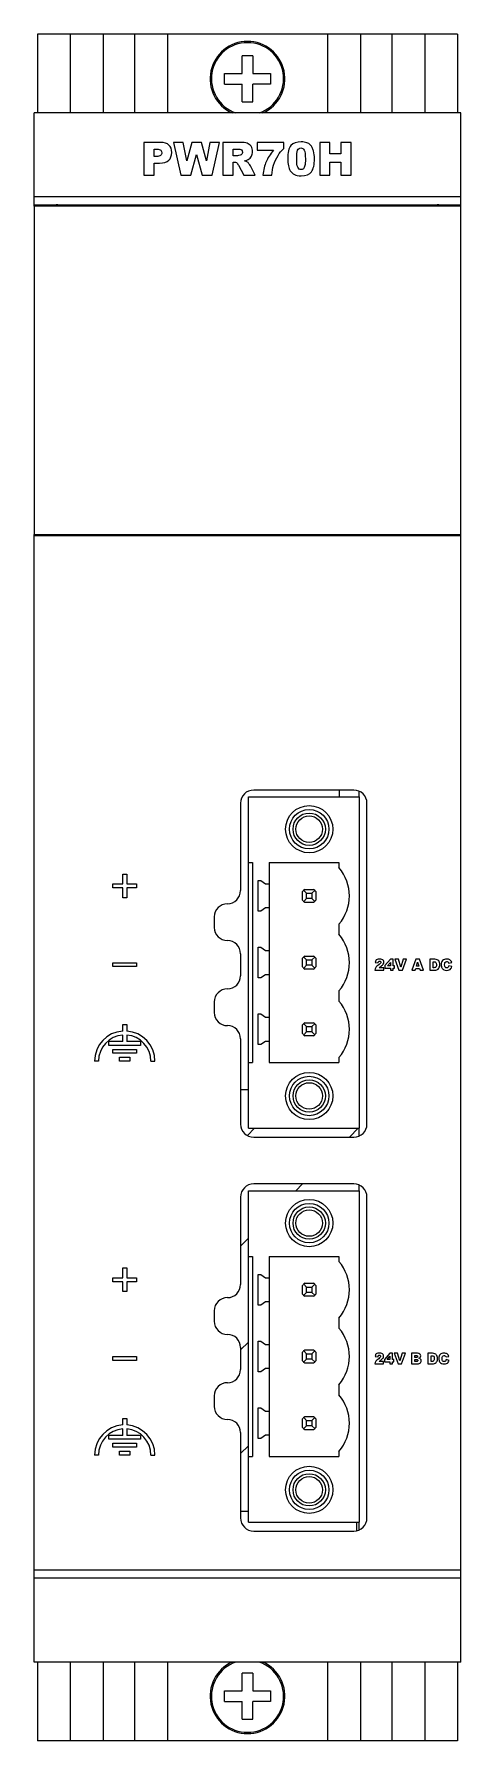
# Model space of a CAD drawing. Header units: inches. Extents: x 0 to 32, y 0 to 130.
import ezdxf

# ---------------------------------------------------------------- set-up
doc = ezdxf.new("R2010")
doc.units = ezdxf.units.IN
doc.header["$LTSCALE"] = 1.21
doc.header["$MEASUREMENT"] = 0
for name, color, linetype in [('HOUSING-PINSDXF_CONTINUOUS_LINE', 7, 'CONTINUOUS'), ('HOUSING_DXF_CONTINUOUS_LINE', 7, 'CONTINUOUS'), ('MPUJ710_4_01DXF_CONTINUOUS_LINE', 7, 'CONTINUOUS'), ('MSBR-1_1_1_DXF_CONTINUOUS_LINE', 7, 'CONTINUOUS'), ('PWR70H_PCB_DXF_CONTINUOUS_LINE', 7, 'CONTINUOUS'), ('PWRJ70H_4_00DXF_CONTINUOUS_LINE', 7, 'CONTINUOUS'), ('PWRJ750_4_00DXF_CONTINUOUS_LINE', 7, 'CONTINUOUS'), ('PWRJ775_4_00DXF_CONTINUOUS_LINE', 7, 'CONTINUOUS'), ('SF_1_DXF_CONTINUOUS_LINE', 7, 'CONTINUOUS'), ('SF_2_DXF_CONTINUOUS_LINE', 7, 'CONTINUOUS')]:
    doc.layers.add(name, color=color, linetype=linetype)

msp = doc.modelspace()

# ---------------------------------------------------------------- linework, layer by layer
at = {"layer": 'HOUSING-PINSDXF_CONTINUOUS_LINE', "color": 7, "linetype": 'Continuous'}
for p, q in [((20.45, 64.03), (20.45, 64.69)), ((20.75, 64.56), (20.53, 64.78)), ((20.53, 63.94), (20.75, 64.16)), ((20.62, 64.86), (21.28, 64.86)), ((21.28, 63.86), (20.62, 63.86)), ((20.75, 64.56), (21.15, 64.56)), ((20.75, 64.16), (20.75, 64.56)), ((21.15, 64.16), (20.75, 64.16)), ((21.15, 64.56), (21.37, 64.78)), ((21.15, 64.56), (21.15, 64.16)), ((21.15, 64.16), (21.37, 63.94)), ((21.45, 64.69), (21.45, 64.03)), ((20.45, 58.95), (20.45, 59.61)), ((20.75, 59.48), (20.53, 59.7)), ((20.53, 58.86), (20.75, 59.08)), ((20.62, 59.78), (21.28, 59.78)), ((21.28, 58.78), (20.62, 58.78)), ((20.75, 59.48), (21.15, 59.48)), ((20.75, 59.08), (20.75, 59.48)), ((21.15, 59.08), (20.75, 59.08)), ((21.15, 59.48), (21.37, 59.7)), ((21.15, 59.48), (21.15, 59.08)), ((21.15, 59.08), (21.37, 58.86)), ((21.45, 59.61), (21.45, 58.95)), ((20.75, 54.4), (20.53, 54.62)), ((20.62, 54.7), (21.28, 54.7)), ((21.15, 54.4), (21.37, 54.62)), ((20.45, 53.87), (20.45, 54.53)), ((20.53, 53.78), (20.75, 54)), ((21.28, 53.7), (20.62, 53.7)), ((20.75, 54.4), (21.15, 54.4)), ((20.75, 54), (20.75, 54.4)), ((21.15, 54), (20.75, 54)), ((21.15, 54.4), (21.15, 54)), ((21.15, 54), (21.37, 53.78)), ((21.45, 54.53), (21.45, 53.87)), ((20.45, 34.03), (20.45, 34.69)), ((20.75, 34.56), (20.53, 34.78)), ((20.53, 33.94), (20.75, 34.16)), ((20.62, 34.86), (21.28, 34.86)), ((21.28, 33.86), (20.62, 33.86)), ((20.75, 34.56), (21.15, 34.56)), ((20.75, 34.16), (20.75, 34.56)), ((21.15, 34.16), (20.75, 34.16)), ((21.15, 34.56), (21.37, 34.78)), ((21.15, 34.56), (21.15, 34.16)), ((21.15, 34.16), (21.37, 33.94)), ((21.45, 34.69), (21.45, 34.03)), ((20.45, 28.95), (20.45, 29.61)), ((20.75, 29.48), (20.53, 29.7)), ((20.53, 28.86), (20.75, 29.08)), ((20.62, 29.78), (21.28, 29.78)), ((21.28, 28.78), (20.62, 28.78)), ((20.75, 29.48), (21.15, 29.48)), ((20.75, 29.08), (20.75, 29.48)), ((21.15, 29.08), (20.75, 29.08)), ((21.15, 29.48), (21.37, 29.7)), ((21.15, 29.48), (21.15, 29.08)), ((21.15, 29.08), (21.37, 28.86)), ((21.45, 29.61), (21.45, 28.95)), ((20.62, 24.7), (21.28, 24.7)), ((20.45, 23.87), (20.45, 24.53)), ((20.75, 24.4), (20.53, 24.62)), ((20.53, 23.78), (20.75, 24)), ((21.28, 23.7), (20.62, 23.7)), ((20.75, 24.4), (21.15, 24.4)), ((20.75, 24), (20.75, 24.4)), ((21.15, 24), (20.75, 24)), ((21.15, 24.4), (21.37, 24.62)), ((21.15, 24.4), (21.15, 24)), ((21.15, 24), (21.37, 23.78)), ((21.45, 24.53), (21.45, 23.87))]:
    msp.add_line(p, q, dxfattribs=at)
for centre, start, end in [((20.95, 64.36), 123.5573, 146.4427), ((20.95, 64.36), 213.5573, 236.4427), ((20.95, 64.36), 33.5573, 56.4427), ((20.95, 64.36), 303.5573, 326.4427), ((20.95, 59.28), 123.5573, 146.4427), ((20.95, 59.28), 213.5573, 236.4427), ((20.95, 59.28), 33.5573, 56.4427), ((20.95, 59.28), 303.5573, 326.4427), ((20.95, 54.2), 123.5573, 146.4427), ((20.95, 54.2), 33.5573, 56.4427), ((20.95, 54.2), 213.5573, 236.4427), ((20.95, 54.2), 303.5573, 326.4427), ((20.95, 34.36), 123.5573, 146.4427), ((20.95, 34.36), 213.5573, 236.4427), ((20.95, 34.36), 33.5573, 56.4427), ((20.95, 34.36), 303.5573, 326.4427), ((20.95, 29.28), 123.5573, 146.4427), ((20.95, 29.28), 213.5573, 236.4427), ((20.95, 29.28), 33.5573, 56.4427), ((20.95, 29.28), 303.5573, 326.4427), ((20.95, 24.2), 123.5573, 146.4427), ((20.95, 24.2), 33.5573, 56.4427), ((20.95, 24.2), 213.5573, 236.4427), ((20.95, 24.2), 303.5573, 326.4427)]:
    msp.add_arc(centre, 0.6, start, end, dxfattribs=at)
at = {"layer": 'HOUSING_DXF_CONTINUOUS_LINE', "color": 7, "linetype": 'Continuous'}
for p, q in [((16.32, 46.66), (16.32, 71.9)), ((16.32, 71.9), (24.75, 71.9)), ((24.75, 71.9), (24.75, 46.66)), ((16.32, 66.9), (16.63, 66.9)), ((16.63, 66.9), (16.63, 51.66)), ((17.89, 66.9), (17.89, 51.66)), ((17.89, 66.9), (23.21, 66.9)), ((23.21, 66.9), (23.21, 66.51)), ((17.07, 65.53), (17.27, 65.53)), ((17.07, 63.19), (17.07, 65.53)), ((17.27, 65.53), (17.63, 65.28)), ((17.63, 65.28), (17.89, 65.28)), ((17.27, 63.19), (17.07, 63.19)), ((17.63, 63.44), (17.27, 63.19)), ((17.89, 63.44), (17.63, 63.44)), ((23.21, 62.21), (23.21, 61.43)), ((17.07, 60.45), (17.27, 60.45)), ((17.07, 58.11), (17.07, 60.45)), ((17.27, 60.45), (17.63, 60.2)), ((17.63, 60.2), (17.89, 60.2)), ((17.27, 58.11), (17.07, 58.11)), ((17.63, 58.36), (17.27, 58.11)), ((17.89, 58.36), (17.63, 58.36)), ((23.21, 57.13), (23.21, 56.35)), ((17.07, 55.37), (17.27, 55.37)), ((17.07, 53.03), (17.07, 55.37)), ((17.27, 55.37), (17.63, 55.12)), ((17.63, 55.12), (17.89, 55.12)), ((17.27, 53.03), (17.07, 53.03)), ((17.63, 53.28), (17.27, 53.03)), ((17.89, 53.28), (17.63, 53.28)), ((23.21, 52.05), (23.21, 51.66)), ((16.32, 51.66), (16.63, 51.66)), ((17.89, 51.66), (23.21, 51.66)), ((16.32, 46.66), (24.75, 46.66)), ((16.32, 41.9), (24.75, 41.9)), ((16.32, 16.66), (16.32, 41.9)), ((24.75, 41.9), (24.75, 16.66)), ((16.32, 36.9), (16.63, 36.9)), ((16.63, 36.9), (16.63, 21.66)), ((17.89, 36.9), (23.21, 36.9)), ((17.89, 36.9), (17.89, 21.66)), ((23.21, 36.9), (23.21, 36.51)), ((17.07, 35.53), (17.27, 35.53)), ((17.07, 33.19), (17.07, 35.53)), ((17.27, 35.53), (17.63, 35.28)), ((17.63, 35.28), (17.89, 35.28)), ((17.27, 33.19), (17.07, 33.19)), ((17.63, 33.44), (17.27, 33.19)), ((17.89, 33.44), (17.63, 33.44)), ((23.21, 32.21), (23.21, 31.43)), ((17.07, 30.45), (17.27, 30.45)), ((17.07, 28.11), (17.07, 30.45)), ((17.27, 30.45), (17.63, 30.2)), ((17.63, 30.2), (17.89, 30.2)), ((17.27, 28.11), (17.07, 28.11)), ((17.63, 28.36), (17.27, 28.11)), ((17.89, 28.36), (17.63, 28.36)), ((23.21, 27.13), (23.21, 26.35)), ((17.07, 25.37), (17.27, 25.37)), ((17.07, 23.03), (17.07, 25.37)), ((17.27, 25.37), (17.63, 25.12)), ((17.63, 25.12), (17.89, 25.12)), ((17.27, 23.03), (17.07, 23.03)), ((17.63, 23.28), (17.27, 23.03)), ((17.89, 23.28), (17.63, 23.28)), ((16.32, 21.66), (16.63, 21.66)), ((17.89, 21.66), (23.21, 21.66)), ((23.21, 22.05), (23.21, 21.66)), ((16.32, 16.66), (24.75, 16.66))]:
    msp.add_line(p, q, dxfattribs=at)
for centre, radius in [((20.95, 69.44), 1.8), ((20.95, 69.44), 1.5), ((20.95, 49.12), 1.8), ((20.95, 49.12), 1.5), ((20.95, 39.44), 1.8), ((20.95, 39.44), 1.5), ((20.95, 19.12), 1.8), ((20.95, 19.12), 1.5)]:
    msp.add_circle(centre, radius, dxfattribs=at)
for centre in [(20.71, 64.36), (20.71, 59.28), (20.71, 54.2), (20.71, 34.36), (20.71, 29.28), (20.71, 24.2)]:
    msp.add_arc(centre, 3.3, 319.2509, 40.7491, dxfattribs=at)
at = {"layer": 'MPUJ710_4_01DXF_CONTINUOUS_LINE', "color": 7, "linetype": 'Continuous'}
for p, q in [((15.85, 127), (15.85, 128.35)), ((16.65, 128.35), (15.85, 128.35)), ((16.65, 128.35), (16.65, 127)), ((14.5, 126.2), (14.5, 127)), ((14.5, 127), (15.85, 127)), ((14.5, 126.2), (15.85, 126.2)), ((15.85, 124.85), (15.85, 126.2)), ((16.65, 127), (18, 127)), ((16.65, 124.85), (16.65, 126.2)), ((18, 126.2), (16.65, 126.2)), ((18, 127), (18, 126.2)), ((15.85, 124.85), (16.65, 124.85)), ((16.65, 5.15), (15.85, 5.15)), ((15.85, 3.8), (15.85, 5.15)), ((16.65, 5.15), (16.65, 3.8)), ((14.5, 3.8), (15.85, 3.8)), ((14.5, 3), (14.5, 3.8)), ((14.5, 3), (15.85, 3)), ((15.85, 1.65), (15.85, 3)), ((16.65, 3.8), (18, 3.8)), ((18, 3), (16.65, 3)), ((16.65, 1.65), (16.65, 3)), ((18, 3.8), (18, 3)), ((15.85, 1.65), (16.65, 1.65))]:
    msp.add_line(p, q, dxfattribs=at)
for centre, start, end in [((16.25, 126.6), 288.9598, 251.0402), ((16.25, 3.4), 108.9635, 71.0365)]:
    msp.add_arc(centre, 2.75, start, end, dxfattribs=at)
at = {"layer": 'MSBR-1_1_1_DXF_CONTINUOUS_LINE', "color": 7, "linetype": 'Continuous'}
for p, q in [((23.25, 71.9), (23.25, 72.42)), ((16.32, 49.6), (15.72, 49.6))]:
    msp.add_line(p, q, dxfattribs=at)
at = {"layer": 'PWR70H_PCB_DXF_CONTINUOUS_LINE', "color": 7, "linetype": 'Continuous'}
for p, q in [((24.75, 71.9), (24.75, 72.34)), ((24.75, 46.06), (24.75, 46.66)), ((24.75, 41.9), (24.75, 42.34)), ((24.75, 16.06), (24.75, 16.66))]:
    msp.add_line(p, q, dxfattribs=at)
at = {"layer": 'PWRJ70H_4_00DXF_CONTINUOUS_LINE', "color": 7, "linetype": 'Continuous'}
for p, q in [((0, 116.9), (0, 124)), ((32.5, 124), (0, 124)), ((32.5, 116.9), (32.5, 124)), ((32.5, 117.6), (0, 117.6)), ((0, 117), (32.5, 117)), ((0, 6), (0, 91.9)), ((0, 91.8), (32.5, 91.8)), ((32.5, 6), (32.5, 91.9)), ((24.35, 72.42), (16.72, 72.42)), ((15.72, 71.42), (15.72, 64.76)), ((25.35, 46.98), (25.35, 71.42)), ((13.72, 62.76), (13.72, 61.96)), ((15.72, 59.96), (15.72, 58.28)), ((13.72, 56.28), (13.72, 55.48)), ((15.72, 53.48), (15.72, 46.98)), ((16.72, 45.98), (24.35, 45.98)), ((24.35, 42.42), (16.72, 42.42)), ((15.72, 41.42), (15.72, 34.76)), ((25.35, 16.98), (25.35, 41.42)), ((13.72, 32.76), (13.72, 31.96)), ((15.72, 29.96), (15.72, 28.28)), ((13.72, 26.28), (13.72, 25.48)), ((15.72, 23.48), (15.72, 16.98)), ((16.72, 15.98), (24.35, 15.98)), ((32.5, 13), (0, 13)), ((32.5, 12.4), (0, 12.4)), ((32.5, 6), (0, 6))]:
    msp.add_line(p, q, dxfattribs=at)
at = {"layer": 'PWRJ70H_4_00DXF_CONTINUOUS_LINE', "color": 4, "linetype": 'Continuous'}
for p, q in [((8.36, 121.75), (8.36, 119.25)), ((9.64, 121.75), (8.36, 121.75)), ((9.13, 120.68), (9.13, 121.24)), ((9.13, 121.24), (9.35, 121.24)), ((10.62, 121.75), (11.18, 119.25)), ((11.36, 121.75), (10.62, 121.75)), ((11.62, 120.35), (11.36, 121.75)), ((12.01, 121.75), (11.62, 120.35)), ((12.74, 121.75), (12.01, 121.75)), ((13.13, 120.35), (12.74, 121.75)), ((13.39, 121.75), (13.13, 120.35)), ((14.12, 121.75), (13.39, 121.75)), ((13.57, 119.25), (14.12, 121.75)), ((14.38, 121.75), (14.38, 119.25)), ((15.67, 121.75), (14.38, 121.75)), ((15.16, 120.74), (15.16, 121.25)), ((15.16, 121.25), (15.5, 121.25)), ((16.99, 121.75), (16.99, 121.16)), ((19.02, 121.75), (16.99, 121.75)), ((16.99, 121.16), (18.22, 121.16)), ((19.02, 121.28), (19.02, 121.75)), ((21.75, 121.75), (21.75, 119.25)), ((22.52, 121.75), (21.75, 121.75)), ((22.52, 120.88), (22.52, 121.75)), ((23.37, 121.75), (23.37, 120.88)), ((24.14, 121.75), (23.37, 121.75)), ((24.14, 119.25), (24.14, 121.75)), ((9.32, 120.68), (9.13, 120.68)), ((9.13, 119.25), (9.13, 120.18)), ((9.13, 120.18), (9.55, 120.18)), ((11.94, 119.25), (12.37, 120.82)), ((12.37, 120.82), (12.81, 119.25)), ((15.49, 120.74), (15.16, 120.74)), ((15.16, 119.25), (15.16, 120.26)), ((15.16, 120.26), (15.23, 120.26)), ((15.56, 120.01), (15.97, 119.25)), ((16.84, 119.25), (16.47, 119.97)), ((23.37, 120.88), (22.52, 120.88)), ((22.52, 119.25), (22.52, 120.26)), ((22.52, 120.26), (23.37, 120.26)), ((23.37, 120.26), (23.37, 119.25)), ((8.36, 119.25), (9.13, 119.25)), ((11.18, 119.25), (11.94, 119.25)), ((12.81, 119.25), (13.57, 119.25)), ((14.38, 119.25), (15.16, 119.25)), ((15.97, 119.25), (16.84, 119.25)), ((17.41, 119.25), (18.1, 119.25)), ((21.75, 119.25), (22.52, 119.25)), ((23.37, 119.25), (24.14, 119.25)), ((6, 64.97), (6, 65.27)), ((6, 65.27), (6.75, 65.27)), ((6.75, 65.27), (6.75, 66.02)), ((6.75, 66.02), (7.05, 66.02)), ((7.05, 66.02), (7.05, 65.27)), ((7.05, 65.27), (7.8, 65.27)), ((7.8, 65.27), (7.8, 64.97)), ((6.75, 64.97), (6, 64.97)), ((6.75, 64.22), (6.75, 64.97)), ((7.05, 64.22), (6.75, 64.22)), ((7.05, 64.97), (7.05, 64.22)), ((7.8, 64.97), (7.05, 64.97)), ((6, 58.97), (6, 59.27)), ((6, 59.27), (7.8, 59.27)), ((7.8, 58.97), (6, 58.97)), ((7.8, 59.27), (7.8, 58.97)), ((25.95, 58.7), (26.64, 58.7)), ((25.97, 59.28), (26.2, 59.27)), ((26.28, 58.89), (26.34, 58.94)), ((26.64, 58.89), (26.28, 58.89)), ((26.34, 58.94), (26.43, 59.01)), ((26.64, 58.7), (26.64, 58.89)), ((27.14, 59.55), (26.72, 59.05)), ((26.72, 59.05), (26.72, 58.86)), ((26.72, 58.86), (27.14, 58.86)), ((26.91, 59.04), (27.14, 59.3)), ((27.14, 59.04), (26.91, 59.04)), ((27.34, 59.55), (27.14, 59.55)), ((27.14, 59.3), (27.14, 59.04)), ((27.14, 58.86), (27.14, 58.7)), ((27.14, 58.7), (27.34, 58.7)), ((27.34, 59.04), (27.34, 59.55)), ((27.44, 59.04), (27.34, 59.04)), ((27.34, 58.86), (27.44, 58.86)), ((27.34, 58.7), (27.34, 58.86)), ((27.44, 58.86), (27.44, 59.04)), ((27.74, 59.53), (27.47, 59.53)), ((27.47, 59.53), (27.78, 58.7)), ((27.92, 58.94), (27.74, 59.53)), ((27.78, 58.7), (28.06, 58.7)), ((28.11, 59.53), (27.92, 58.94)), ((28.06, 58.7), (28.37, 59.53)), ((28.37, 59.53), (28.11, 59.53)), ((29.07, 59.53), (28.76, 58.7)), ((28.76, 58.7), (29.02, 58.7)), ((29.02, 58.7), (29.06, 58.84)), ((29.06, 58.84), (29.35, 58.84)), ((29.35, 59.53), (29.07, 59.53)), ((29.11, 59.02), (29.2, 59.32)), ((29.3, 59.02), (29.11, 59.02)), ((29.2, 59.32), (29.3, 59.02)), ((29.66, 58.7), (29.35, 59.53)), ((29.35, 58.84), (29.39, 58.7)), ((29.39, 58.7), (29.66, 58.7)), ((30.51, 59.53), (30.13, 59.53)), ((30.13, 59.53), (30.13, 58.7)), ((30.13, 58.7), (30.51, 58.7)), ((30.39, 59.35), (30.45, 59.35)), ((30.39, 58.89), (30.39, 59.35)), ((30.45, 58.89), (30.39, 58.89)), ((31.55, 59.3), (31.57, 59.24)), ((31.57, 59.24), (31.8, 59.29)), ((31.81, 58.98), (31.58, 59.04)), ((6.75, 54.06), (6.75, 54.56)), ((6.75, 54.56), (7.05, 54.56)), ((6.75, 53.27), (6.75, 53.76)), ((7.05, 54.56), (7.05, 54.06)), ((7.05, 53.76), (7.05, 53.27)), ((5.7, 52.97), (5.7, 53.27)), ((6.75, 53.27), (5.7, 53.27)), ((8.1, 52.97), (5.7, 52.97)), ((6, 52.37), (6, 52.67)), ((6, 52.67), (7.8, 52.67)), ((7.8, 52.37), (6, 52.37)), ((6.5, 52.07), (7.3, 52.07)), ((6.5, 51.77), (6.5, 52.07)), ((8.1, 53.27), (7.05, 53.27)), ((7.3, 52.07), (7.3, 51.77)), ((7.8, 52.67), (7.8, 52.37)), ((8.1, 53.27), (8.1, 52.97)), ((4.9, 51.77), (4.6, 51.77)), ((7.3, 51.77), (6.5, 51.77)), ((8.9, 51.77), (9.2, 51.77)), ((6, 35.27), (6.75, 35.27)), ((6, 34.97), (6, 35.27)), ((6.75, 36.02), (7.05, 36.02)), ((6.75, 35.27), (6.75, 36.02)), ((7.05, 36.02), (7.05, 35.27)), ((7.05, 35.27), (7.8, 35.27)), ((7.8, 35.27), (7.8, 34.97)), ((6.75, 34.97), (6, 34.97)), ((6.75, 34.22), (6.75, 34.97)), ((7.05, 34.22), (6.75, 34.22)), ((7.8, 34.97), (7.05, 34.97)), ((7.05, 34.97), (7.05, 34.22)), ((6, 29.27), (7.8, 29.27)), ((6, 28.97), (6, 29.27)), ((7.8, 28.97), (6, 28.97)), ((7.8, 29.27), (7.8, 28.97)), ((25.95, 28.72), (26.62, 28.72)), ((25.97, 29.28), (26.19, 29.26)), ((26.27, 28.9), (26.32, 28.95)), ((26.62, 28.9), (26.27, 28.9)), ((26.32, 28.95), (26.41, 29.01)), ((26.62, 28.72), (26.62, 28.9)), ((27.09, 29.53), (26.69, 29.05)), ((26.69, 29.05), (26.69, 28.87)), ((26.69, 28.87), (27.09, 28.87)), ((26.88, 29.04), (27.09, 29.29)), ((27.09, 29.04), (26.88, 29.04)), ((27.29, 29.53), (27.09, 29.53)), ((27.09, 29.29), (27.09, 29.04)), ((27.09, 28.87), (27.09, 28.72)), ((27.09, 28.72), (27.29, 28.72)), ((27.29, 29.04), (27.29, 29.53)), ((27.39, 29.04), (27.29, 29.04)), ((27.29, 28.87), (27.39, 28.87)), ((27.29, 28.72), (27.29, 28.87)), ((27.39, 28.87), (27.39, 29.04)), ((27.67, 29.52), (27.41, 29.52)), ((27.41, 29.52), (27.72, 28.72)), ((27.85, 28.94), (27.67, 29.52)), ((27.72, 28.72), (27.98, 28.72)), ((28.03, 29.52), (27.85, 28.94)), ((27.98, 28.72), (28.28, 29.52)), ((28.28, 29.52), (28.03, 29.52)), ((29.2, 29.52), (28.74, 29.52)), ((28.74, 29.52), (28.74, 28.72)), ((28.74, 28.72), (29.16, 28.72)), ((28.99, 29.36), (29.09, 29.36)), ((28.99, 29.21), (28.99, 29.36)), ((29.09, 29.21), (28.99, 29.21)), ((28.99, 29.05), (29.11, 29.05)), ((28.99, 28.89), (28.99, 29.05)), ((29.11, 28.89), (28.99, 28.89)), ((29.16, 28.72), (29.27, 28.73)), ((30.35, 29.52), (29.98, 29.52)), ((29.98, 29.52), (29.98, 28.72)), ((29.98, 28.72), (30.35, 28.72)), ((30.23, 29.34), (30.29, 29.34)), ((30.23, 28.9), (30.23, 29.34)), ((30.29, 28.9), (30.23, 28.9)), ((31.35, 29.29), (31.37, 29.24)), ((31.37, 29.24), (31.59, 29.28)), ((31.6, 28.98), (31.38, 29.05)), ((6.75, 24.56), (7.05, 24.56)), ((6.75, 24.06), (6.75, 24.56)), ((6.75, 23.27), (6.75, 23.76)), ((7.05, 24.56), (7.05, 24.06)), ((7.05, 23.76), (7.05, 23.27)), ((6.75, 23.27), (5.7, 23.27)), ((5.7, 22.97), (5.7, 23.27)), ((8.1, 22.97), (5.7, 22.97)), ((6, 22.67), (7.8, 22.67)), ((6, 22.37), (6, 22.67)), ((7.8, 22.37), (6, 22.37)), ((8.1, 23.27), (7.05, 23.27)), ((7.8, 22.67), (7.8, 22.37)), ((8.1, 23.27), (8.1, 22.97)), ((4.9, 21.77), (4.6, 21.77)), ((6.5, 22.07), (7.3, 22.07)), ((6.5, 21.77), (6.5, 22.07)), ((7.3, 21.77), (6.5, 21.77)), ((7.3, 22.07), (7.3, 21.77)), ((8.9, 21.77), (9.2, 21.77))]:
    msp.add_line(p, q, dxfattribs=at)
at = {"layer": 'PWRJ70H_4_00DXF_CONTINUOUS_LINE', "color": 2, "linetype": 'Continuous'}
for p, q in [((15.71, 116.9), (15.81, 117)), ((31.51, 116.9), (31.61, 117)), ((6.41, 91.8), (6.51, 91.9)), ((22.22, 91.8), (22.32, 91.9))]:
    msp.add_line(p, q, dxfattribs=at)
at = {"layer": 'PWRJ70H_4_00DXF_CONTINUOUS_LINE', "color": 7, "linetype": 'Continuous'}
for centre, start, end in [((1.8, 116), 90, 115.6867), ((30.7, 116), 64.3133, 90), ((1.8, 92.8), 244.3133, 270), ((30.7, 92.8), 270, 295.6867), ((16.72, 71.42), 90, 180), ((24.35, 71.42), 0, 90), ((14.72, 62.76), 90, 180), ((14.72, 64.76), 270, 0), ((14.72, 61.96), 180, 270), ((14.72, 59.96), 0, 90), ((14.72, 56.28), 90, 180), ((14.72, 58.28), 270, 0), ((14.72, 55.48), 180, 270), ((14.72, 53.48), 0, 90), ((16.72, 46.98), 180, 270), ((24.35, 46.98), 270, 0), ((16.72, 41.42), 90, 180), ((24.35, 41.42), 0, 90), ((14.72, 34.76), 270, 0), ((14.72, 32.76), 90, 180), ((14.72, 31.96), 180, 270), ((14.72, 29.96), 0, 90), ((14.72, 28.28), 270, 0), ((14.72, 26.28), 90, 180), ((14.72, 25.48), 180, 270), ((14.72, 23.48), 0, 90), ((16.72, 16.98), 180, 270), ((24.35, 16.98), 270, 0)]:
    msp.add_arc(centre, 1, start, end, dxfattribs=at)
at = {"layer": 'PWRJ70H_4_00DXF_CONTINUOUS_LINE', "color": 4, "linetype": 'Continuous'}
for centre, radius, start, end in [((6.9, 51.77), 2.3, 93.7393, 180), ((6.9, 51.77), 2, 94.3012, 180), ((6.9, 51.77), 2.3, 0, 86.2607), ((6.9, 51.77), 2, 0, 85.6983), ((6.9, 21.77), 2.3, 93.7393, 180), ((6.9, 21.77), 2, 94.3012, 180), ((6.9, 21.77), 2.3, 0, 86.2607), ((6.9, 21.77), 2, 0, 85.6983)]:
    msp.add_arc(centre, radius, start, end, dxfattribs=at)
for points in [[(9.35, 121.24), (9.49, 121.24), (9.59, 121.21), (9.65, 121.16)], [(9.72, 120.96), (9.72, 120.88), (9.69, 120.81), (9.63, 120.76)], [(10.27, 121.55), (10.13, 121.68), (9.92, 121.75), (9.64, 121.75)], [(9.65, 121.16), (9.7, 121.11), (9.72, 121.04), (9.72, 120.96)], [(10.25, 120.39), (10.4, 120.53), (10.48, 120.73), (10.48, 120.98)], [(10.48, 120.98), (10.48, 121.23), (10.41, 121.42), (10.27, 121.55)], [(15.5, 121.25), (15.64, 121.25), (15.74, 121.22), (15.79, 121.18)], [(16.22, 121.69), (16.09, 121.73), (15.91, 121.75), (15.67, 121.75)], [(15.79, 121.18), (15.84, 121.14), (15.86, 121.07), (15.86, 120.99)], [(15.86, 120.99), (15.86, 120.94), (15.85, 120.89), (15.81, 120.85)], [(16.52, 121.46), (16.45, 121.57), (16.34, 121.65), (16.22, 121.69)], [(16.64, 121.06), (16.64, 121.21), (16.6, 121.35), (16.52, 121.46)], [(16.55, 120.7), (16.61, 120.8), (16.64, 120.92), (16.64, 121.06)], [(18.22, 121.16), (17.97, 120.85), (17.78, 120.55), (17.67, 120.28)], [(18.58, 120.76), (18.69, 120.95), (18.84, 121.12), (19.02, 121.28)], [(19.56, 121.51), (19.39, 121.32), (19.31, 120.98), (19.31, 120.51)], [(20.35, 121.79), (19.99, 121.79), (19.73, 121.7), (19.56, 121.51)], [(20, 120.51), (20, 120.82), (20.02, 121.04), (20.07, 121.15)], [(20.07, 121.15), (20.12, 121.27), (20.21, 121.33), (20.32, 121.33)], [(20.32, 121.33), (20.43, 121.33), (20.52, 121.27), (20.57, 121.16)], [(20.76, 121.73), (20.65, 121.77), (20.51, 121.79), (20.35, 121.79)], [(20.57, 121.16), (20.63, 121.04), (20.66, 120.82), (20.66, 120.49)], [(21.02, 121.57), (20.96, 121.63), (20.87, 121.69), (20.76, 121.73)], [(21.18, 121.36), (21.15, 121.43), (21.09, 121.5), (21.02, 121.57)], [(21.28, 121.1), (21.26, 121.2), (21.22, 121.28), (21.18, 121.36)], [(21.35, 120.52), (21.35, 120.72), (21.33, 120.91), (21.28, 121.1)], [(9.63, 120.76), (9.57, 120.71), (9.47, 120.68), (9.32, 120.68)], [(9.55, 120.18), (9.86, 120.18), (10.1, 120.25), (10.25, 120.39)], [(15.23, 120.26), (15.3, 120.26), (15.36, 120.24), (15.42, 120.21)], [(15.42, 120.21), (15.46, 120.18), (15.5, 120.11), (15.56, 120.01)], [(15.69, 120.77), (15.59, 120.75), (15.52, 120.74), (15.49, 120.74)], [(15.81, 120.85), (15.78, 120.81), (15.74, 120.78), (15.69, 120.77)], [(16.03, 120.35), (16.15, 120.38), (16.24, 120.41), (16.31, 120.45)], [(16.24, 120.26), (16.19, 120.29), (16.13, 120.32), (16.03, 120.35)], [(16.36, 120.13), (16.31, 120.2), (16.26, 120.24), (16.24, 120.26)], [(16.31, 120.45), (16.41, 120.51), (16.49, 120.6), (16.55, 120.7)], [(16.47, 119.97), (16.45, 120.01), (16.41, 120.06), (16.36, 120.13)], [(17.67, 120.28), (17.55, 120), (17.47, 119.66), (17.41, 119.25)], [(18.1, 119.25), (18.13, 119.54), (18.17, 119.8), (18.23, 120.01)], [(18.23, 120.01), (18.32, 120.29), (18.43, 120.54), (18.58, 120.76)], [(19.31, 120.51), (19.31, 120.32), (19.32, 120.14), (19.36, 119.98)], [(19.36, 119.98), (19.39, 119.82), (19.44, 119.7), (19.5, 119.6)], [(19.5, 119.6), (19.58, 119.47), (19.69, 119.37), (19.82, 119.31)], [(20.08, 119.86), (20.02, 119.97), (20, 120.19), (20, 120.51)], [(20.32, 119.68), (20.22, 119.68), (20.14, 119.74), (20.08, 119.86)], [(20.51, 119.75), (20.46, 119.71), (20.39, 119.68), (20.32, 119.68)], [(20.62, 119.99), (20.6, 119.88), (20.56, 119.8), (20.51, 119.75)], [(20.66, 120.49), (20.66, 120.26), (20.65, 120.1), (20.62, 119.99)], [(21.12, 119.52), (21.27, 119.73), (21.35, 120.07), (21.35, 120.52)], [(19.82, 119.31), (19.95, 119.24), (20.12, 119.21), (20.33, 119.21)], [(20.33, 119.21), (20.7, 119.21), (20.97, 119.31), (21.12, 119.52)], [(26.02, 58.9), (25.98, 58.84), (25.96, 58.77), (25.95, 58.7)], [(26.02, 59.44), (25.99, 59.4), (25.98, 59.35), (25.97, 59.28)], [(26.12, 59.52), (26.07, 59.5), (26.04, 59.47), (26.02, 59.44)], [(26.25, 59.11), (26.14, 59.03), (26.06, 58.96), (26.02, 58.9)], [(26.3, 59.55), (26.22, 59.55), (26.16, 59.54), (26.12, 59.52)], [(26.2, 59.27), (26.2, 59.31), (26.22, 59.34), (26.24, 59.36)], [(26.24, 59.36), (26.25, 59.38), (26.28, 59.39), (26.31, 59.39)], [(26.38, 59.23), (26.36, 59.2), (26.32, 59.16), (26.25, 59.11)], [(26.49, 59.52), (26.45, 59.54), (26.38, 59.55), (26.3, 59.55)], [(26.31, 59.39), (26.34, 59.39), (26.36, 59.38), (26.38, 59.36)], [(26.38, 59.36), (26.4, 59.35), (26.41, 59.32), (26.41, 59.3)], [(26.41, 59.3), (26.41, 59.28), (26.4, 59.25), (26.38, 59.23)], [(26.43, 59.01), (26.51, 59.07), (26.56, 59.12), (26.59, 59.16)], [(26.6, 59.44), (26.57, 59.47), (26.54, 59.5), (26.49, 59.52)], [(26.59, 59.16), (26.62, 59.21), (26.64, 59.26), (26.64, 59.31)], [(26.64, 59.31), (26.64, 59.35), (26.62, 59.4), (26.6, 59.44)], [(30.45, 59.35), (30.52, 59.35), (30.57, 59.33), (30.59, 59.3)], [(30.57, 58.91), (30.54, 58.9), (30.5, 58.89), (30.45, 58.89)], [(30.69, 59.5), (30.65, 59.52), (30.59, 59.53), (30.51, 59.53)], [(30.51, 58.7), (30.56, 58.7), (30.61, 58.71), (30.67, 58.73)], [(30.62, 58.97), (30.61, 58.94), (30.59, 58.92), (30.57, 58.91)], [(30.59, 59.3), (30.62, 59.27), (30.64, 59.21), (30.64, 59.12)], [(30.64, 59.12), (30.64, 59.05), (30.63, 59), (30.62, 58.97)], [(30.67, 58.73), (30.71, 58.74), (30.74, 58.76), (30.78, 58.79)], [(30.81, 59.42), (30.78, 59.45), (30.74, 59.48), (30.69, 59.5)], [(30.78, 58.79), (30.82, 58.83), (30.84, 58.87), (30.86, 58.92)], [(30.88, 59.28), (30.86, 59.33), (30.84, 59.38), (30.81, 59.42)], [(30.86, 58.92), (30.89, 58.96), (30.9, 59.03), (30.9, 59.12)], [(30.9, 59.12), (30.9, 59.18), (30.89, 59.23), (30.88, 59.28)], [(31.11, 59.44), (31.04, 59.36), (31, 59.26), (31, 59.12)], [(31, 59.12), (31, 59.02), (31.02, 58.93), (31.06, 58.87)], [(31.06, 58.87), (31.1, 58.8), (31.15, 58.76), (31.21, 58.73)], [(31.42, 59.55), (31.29, 59.55), (31.18, 59.51), (31.11, 59.44)], [(31.21, 58.73), (31.27, 58.7), (31.34, 58.69), (31.43, 58.69)], [(31.26, 59.12), (31.26, 59.2), (31.27, 59.25), (31.29, 59.29)], [(31.3, 58.93), (31.27, 58.97), (31.26, 59.03), (31.26, 59.12)], [(31.29, 59.29), (31.32, 59.33), (31.37, 59.36), (31.43, 59.36)], [(31.42, 58.88), (31.37, 58.88), (31.33, 58.9), (31.3, 58.93)], [(31.67, 59.49), (31.61, 59.53), (31.52, 59.55), (31.42, 59.55)], [(31.53, 58.92), (31.5, 58.9), (31.47, 58.88), (31.42, 58.88)], [(31.43, 59.36), (31.45, 59.36), (31.47, 59.35), (31.5, 59.34)], [(31.43, 58.69), (31.51, 58.69), (31.57, 58.7), (31.62, 58.72)], [(31.5, 59.34), (31.52, 59.33), (31.53, 59.32), (31.55, 59.3)], [(31.58, 59.04), (31.57, 58.99), (31.55, 58.95), (31.53, 58.92)], [(31.62, 58.72), (31.66, 58.74), (31.7, 58.78), (31.74, 58.82)], [(31.8, 59.29), (31.77, 59.38), (31.73, 59.44), (31.67, 59.49)], [(31.74, 58.82), (31.77, 58.86), (31.79, 58.91), (31.81, 58.98)], [(26.02, 28.91), (25.98, 28.85), (25.96, 28.79), (25.95, 28.72)], [(26.01, 29.42), (25.99, 29.39), (25.98, 29.34), (25.97, 29.28)], [(26.11, 29.51), (26.07, 29.49), (26.04, 29.46), (26.01, 29.42)], [(26.24, 29.11), (26.13, 29.03), (26.06, 28.96), (26.02, 28.91)], [(26.29, 29.53), (26.21, 29.53), (26.16, 29.52), (26.11, 29.51)], [(26.19, 29.26), (26.2, 29.3), (26.21, 29.34), (26.23, 29.35)], [(26.23, 29.35), (26.24, 29.37), (26.27, 29.38), (26.29, 29.38)], [(26.36, 29.22), (26.34, 29.2), (26.3, 29.16), (26.24, 29.11)], [(26.47, 29.51), (26.43, 29.52), (26.37, 29.53), (26.29, 29.53)], [(26.29, 29.38), (26.32, 29.38), (26.34, 29.37), (26.36, 29.36)], [(26.36, 29.36), (26.38, 29.34), (26.39, 29.32), (26.39, 29.29)], [(26.39, 29.29), (26.39, 29.27), (26.38, 29.25), (26.36, 29.22)], [(26.41, 29.01), (26.49, 29.07), (26.54, 29.12), (26.57, 29.16)], [(26.57, 29.42), (26.55, 29.46), (26.51, 29.49), (26.47, 29.51)], [(26.61, 29.3), (26.61, 29.35), (26.6, 29.39), (26.57, 29.42)], [(26.57, 29.16), (26.6, 29.21), (26.61, 29.25), (26.61, 29.3)], [(29.09, 29.36), (29.13, 29.36), (29.16, 29.35), (29.17, 29.34)], [(29.17, 29.23), (29.16, 29.21), (29.13, 29.21), (29.09, 29.21)], [(29.11, 29.05), (29.15, 29.05), (29.18, 29.05), (29.2, 29.03)], [(29.2, 28.91), (29.18, 28.9), (29.15, 28.89), (29.11, 28.89)], [(29.17, 29.34), (29.19, 29.33), (29.2, 29.31), (29.2, 29.28)], [(29.2, 29.28), (29.2, 29.26), (29.19, 29.24), (29.17, 29.23)], [(29.38, 29.46), (29.33, 29.5), (29.28, 29.52), (29.2, 29.52)], [(29.2, 29.03), (29.22, 29.02), (29.23, 29), (29.23, 28.98)], [(29.23, 28.98), (29.23, 28.95), (29.22, 28.93), (29.2, 28.91)], [(29.27, 28.73), (29.31, 28.74), (29.35, 28.75), (29.37, 28.76)], [(29.31, 29.15), (29.35, 29.16), (29.37, 29.18), (29.39, 29.2)], [(29.43, 29.07), (29.41, 29.11), (29.37, 29.13), (29.31, 29.15)], [(29.37, 28.76), (29.4, 28.78), (29.43, 28.8), (29.45, 28.84)], [(29.44, 29.32), (29.44, 29.38), (29.42, 29.42), (29.38, 29.46)], [(29.39, 29.2), (29.42, 29.23), (29.44, 29.27), (29.44, 29.32)], [(29.48, 28.95), (29.48, 29), (29.46, 29.04), (29.43, 29.07)], [(29.45, 28.84), (29.47, 28.87), (29.48, 28.91), (29.48, 28.95)], [(30.29, 29.34), (30.35, 29.34), (30.4, 29.32), (30.43, 29.29)], [(30.4, 28.92), (30.38, 28.91), (30.34, 28.9), (30.29, 28.9)], [(30.52, 29.49), (30.48, 29.51), (30.42, 29.52), (30.35, 29.52)], [(30.35, 28.72), (30.39, 28.72), (30.44, 28.73), (30.5, 28.74)], [(30.45, 28.98), (30.44, 28.95), (30.42, 28.93), (30.4, 28.92)], [(30.43, 29.29), (30.45, 29.26), (30.47, 29.2), (30.47, 29.12)], [(30.47, 29.12), (30.47, 29.05), (30.46, 29.01), (30.45, 28.98)], [(30.5, 28.74), (30.53, 28.75), (30.57, 28.77), (30.61, 28.81)], [(30.63, 29.41), (30.6, 29.44), (30.57, 29.47), (30.52, 29.49)], [(30.61, 28.81), (30.64, 28.84), (30.67, 28.88), (30.69, 28.92)], [(30.7, 29.28), (30.68, 29.33), (30.66, 29.37), (30.63, 29.41)], [(30.69, 28.92), (30.71, 28.97), (30.72, 29.04), (30.72, 29.12)], [(30.72, 29.12), (30.72, 29.18), (30.71, 29.23), (30.7, 29.28)], [(30.92, 29.43), (30.85, 29.36), (30.82, 29.25), (30.82, 29.12)], [(30.82, 29.12), (30.82, 29.02), (30.84, 28.94), (30.88, 28.88)], [(30.88, 28.88), (30.92, 28.81), (30.97, 28.77), (31.02, 28.74)], [(31.22, 29.53), (31.09, 29.53), (30.99, 29.5), (30.92, 29.43)], [(31.02, 28.74), (31.08, 28.72), (31.15, 28.71), (31.23, 28.71)], [(31.07, 29.12), (31.07, 29.19), (31.08, 29.25), (31.1, 29.28)], [(31.11, 28.94), (31.08, 28.97), (31.07, 29.03), (31.07, 29.12)], [(31.1, 29.28), (31.13, 29.33), (31.17, 29.35), (31.23, 29.35)], [(31.22, 28.89), (31.17, 28.89), (31.13, 28.91), (31.11, 28.94)], [(31.46, 29.47), (31.4, 29.51), (31.32, 29.53), (31.22, 29.53)], [(31.33, 28.93), (31.3, 28.9), (31.27, 28.89), (31.22, 28.89)], [(31.23, 29.35), (31.25, 29.35), (31.27, 29.34), (31.29, 29.33)], [(31.23, 28.71), (31.3, 28.71), (31.36, 28.72), (31.41, 28.74)], [(31.29, 29.33), (31.31, 29.32), (31.33, 29.31), (31.35, 29.29)], [(31.38, 29.05), (31.37, 29), (31.35, 28.96), (31.33, 28.93)], [(31.41, 28.74), (31.46, 28.76), (31.5, 28.79), (31.53, 28.83)], [(31.59, 29.28), (31.56, 29.37), (31.52, 29.43), (31.46, 29.47)], [(31.53, 28.83), (31.56, 28.87), (31.58, 28.92), (31.6, 28.98)]]:
    msp.add_open_spline(points, degree=3, dxfattribs=at)
at = {"layer": 'PWRJ750_4_00DXF_CONTINUOUS_LINE', "color": 7, "linetype": 'Continuous'}
for p, q in [((0, 116.9), (0, 91.9)), ((32.5, 116.9), (0, 116.9)), ((32.5, 91.9), (32.5, 116.9)), ((0, 91.9), (32.5, 91.9))]:
    msp.add_line(p, q, dxfattribs=at)
at = {"layer": 'PWRJ775_4_00DXF_CONTINUOUS_LINE', "color": 7, "linetype": 'Continuous'}
for p, q in [((0.25, 130), (0.25, 124)), ((32.25, 130), (0.25, 130)), ((2.75, 130), (2.75, 124)), ((5.25, 130), (5.25, 124)), ((7.65, 130), (7.65, 124)), ((10.15, 130), (10.15, 124)), ((22.35, 130), (22.35, 124)), ((24.85, 130), (24.85, 124)), ((27.25, 130), (27.25, 124)), ((29.75, 130), (29.75, 124)), ((32.25, 130), (32.25, 124)), ((15.72, 17.5), (16.32, 17.5)), ((24.55, 16.66), (24.55, 16)), ((0.25, 6), (0.25, 0)), ((2.75, 6), (2.75, 0)), ((5.25, 6), (5.25, 0)), ((7.65, 6), (7.65, 0)), ((10.15, 6), (10.15, 0)), ((22.35, 6), (22.35, 0)), ((24.85, 6), (24.85, 0)), ((27.25, 6), (27.25, 0)), ((29.75, 6), (29.75, 0)), ((32.25, 6), (32.25, 0)), ((32.25, 0), (0.25, 0))]:
    msp.add_line(p, q, dxfattribs=at)
at = {"layer": 'PWRJ775_4_00DXF_CONTINUOUS_LINE', "color": 2, "linetype": 'Continuous'}
for p, q in [((16.24, 46.11), (16.79, 46.66)), ((24.01, 45.98), (24.69, 46.66)), ((19.93, 41.9), (20.45, 42.42)), ((15.72, 37.69), (16.32, 38.29)), ((15.72, 29.78), (16.32, 30.38)), ((15.72, 21.88), (16.32, 22.48))]:
    msp.add_line(p, q, dxfattribs=at)
at = {"layer": 'PWRJ775_4_00DXF_CONTINUOUS_LINE', "color": 7, "linetype": 'Continuous'}
for centre, start, end in [((16.25, 126.6), 294.1351, 245.8649), ((16.25, 3.4), 114.1379, 65.8621)]:
    msp.add_arc(centre, 2.85, start, end, dxfattribs=at)
at = {"layer": 'SF_1_DXF_CONTINUOUS_LINE', "color": 7, "linetype": 'Continuous'}
for centre, radius in [((20.95, 49.12), 1.23), ((20.95, 49.12), 1.01), ((20.95, 19.12), 1.23), ((20.95, 19.12), 1.01)]:
    msp.add_circle(centre, radius, dxfattribs=at)
at = {"layer": 'SF_2_DXF_CONTINUOUS_LINE', "color": 7, "linetype": 'Continuous'}
for centre, radius in [((20.95, 69.44), 1.23), ((20.95, 69.44), 1.01), ((20.95, 39.44), 1.23), ((20.95, 39.44), 1.01)]:
    msp.add_circle(centre, radius, dxfattribs=at)

doc.saveas('drawing.dxf')
